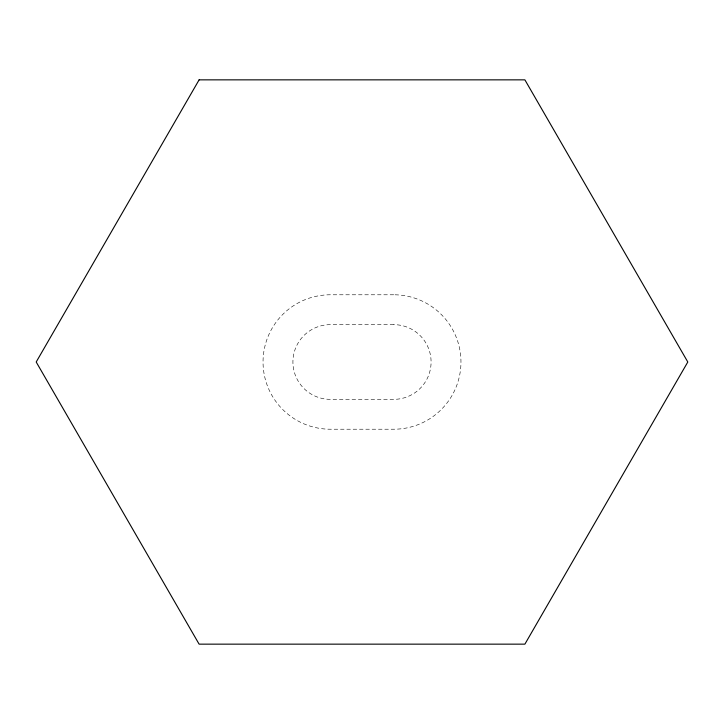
<?xml version="1.0" encoding="UTF-8"?>
<svg xmlns="http://www.w3.org/2000/svg" width="724" height="724" viewBox="0 0 724 724"><rect width="100%" height="100%" fill="white"/><g stroke="black" fill="none" stroke-linecap="round" stroke-linejoin="round"><path stroke-width="0.54" stroke-dasharray="3.62 2.71" d="M393.738 294.786L330.262 294.786A67.214 67.214 0 0 0 263.038 362A67.214 67.214 0 0 0 330.262 429.214L393.738 429.214A67.214 67.214 0 0 0 460.962 362A67.214 67.214 0 0 0 393.738 294.786M393.738 324.66L330.262 324.66A37.34 37.34 0 0 0 292.912 362A37.34 37.34 0 0 0 330.262 399.34L393.738 399.34A37.34 37.34 0 0 0 431.088 362A37.34 37.34 0 0 0 393.738 324.66"/><path stroke-width="1.09" d="M199.109 79.848L36.2 362L199.109 644.152L524.891 644.152L687.8 362L524.891 79.848L199.109 79.848"/></g></svg>
